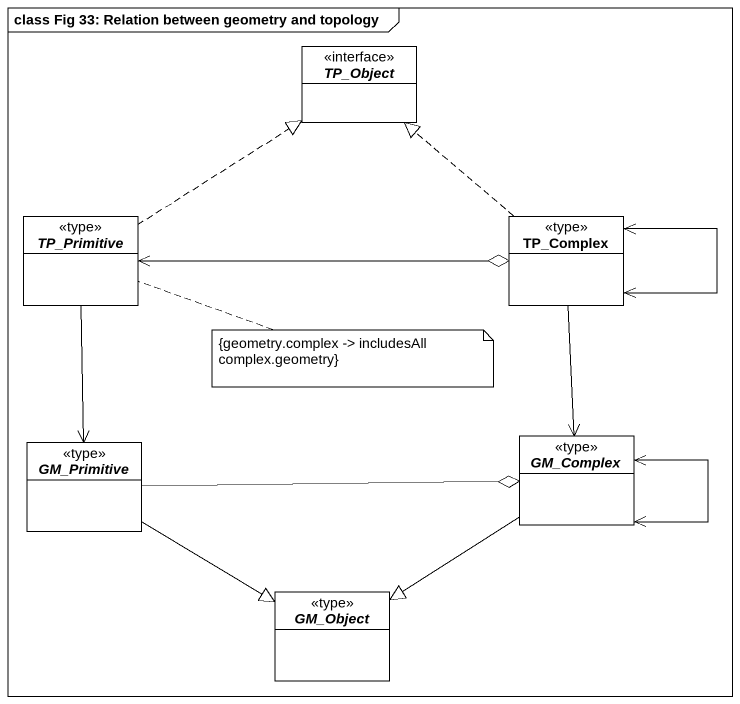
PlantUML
@startuml
mainframe class Fig 33: Relation between geometry and topology
hide circle
hide empty members
interface TP_Object <<interface>>
abstract class TP_Primitive <<type>>
class TP_Complex <<type>>
abstract class GM_Primitive <<type>>
abstract class GM_Complex <<type>>
abstract class GM_Object <<type>>
TP_Primitive .up.|> TP_Object
TP_Primitive <-right-o TP_Complex
TP_Complex .up.|> TP_Object
TP_Complex <--> TP_Complex
GM_Primitive <-up- TP_Primitive
GM_Primitive --|> GM_Object
GM_Complex <-up- TP_Complex
GM_Complex o-left- GM_Primitive
GM_Complex <--> GM_Complex
GM_Complex --|> GM_Object
note right of TP_Primitive
  {geometry.complex -> includesAll
  complex.geometry}
end note
@enduml
